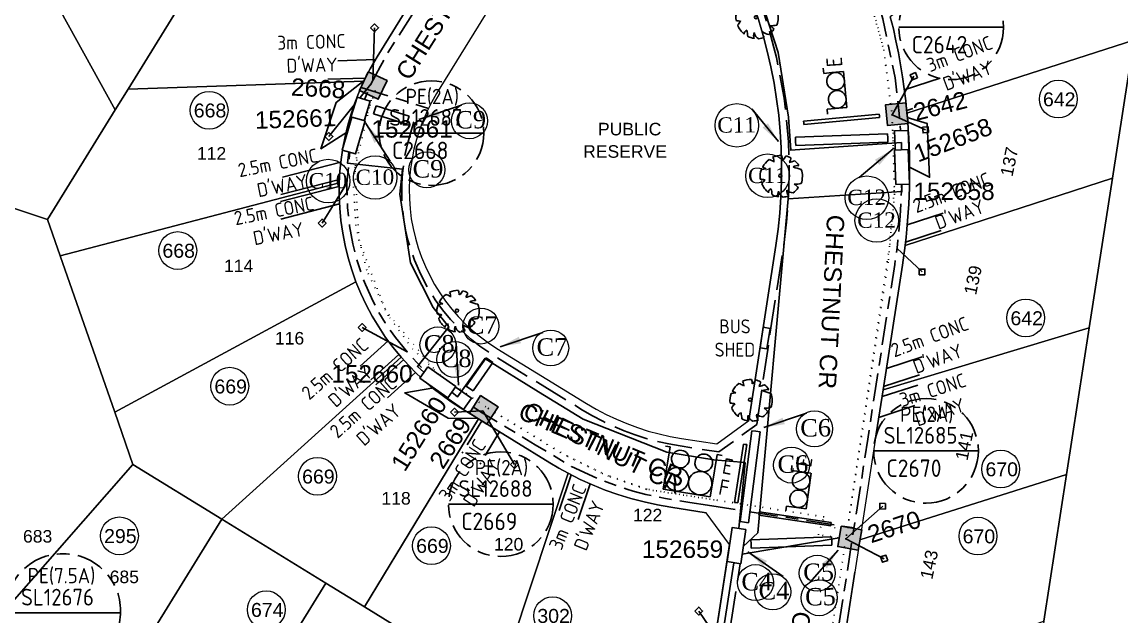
# Model space of a CAD drawing. Header units: metres. Extents: x 298351 to 299301, y 6265099 to 6266102.
# Drawn here: x 298813.9 to 298971.4, y 6265630.9 to 6265716.1 of the extents above; entities that cross this region are included whole.
import ezdxf
from ezdxf.enums import TextEntityAlignment as Align

# ---------------------------------------------------------------- set-up
doc = ezdxf.new("R2010")
doc.units = ezdxf.units.M
for name, pattern in [('Cable Exist UG', [8.2, 4, -1.2, 1.8, -1.2]), ('Cable Remove', [2, 0, -2]), ('IE Trench LV', [6.5, 5, -1.5]), ('IECLCHAINA', [8.2, 4, -1.2, 1.8, -1.2])]:
    doc.linetypes.add(name, pattern=pattern)
doc.layers.get('0').update_dxf_attribs({"color": 6})
doc.layers.add('Cadastre Land Parcels_SP_EXT', color=9, linetype='Continuous', lineweight=5)
doc.layers.add('Cadastre Roads_SP_EXT', color=9, linetype='Continuous', lineweight=5)
for name, color, linetype in [('Duct_SP_NEW', 2, 'Continuous'), ('Equip_LV_NEW', 2, 'Continuous'), ('Mains_LV_EXT', 7, 'Continuous'), ('Mains_LV_New_T28', 2, 'Continuous'), ('Mains_LV_New_T8', 2, 'Continuous'), ('Mains_LV_NEW_T84', 2, 'Continuous'), ('Mains_SL_EXT', 7, 'Continuous'), ('Notes_LV_MISC', 7, 'Continuous'), ('NOTES_SL_EXT', 7, 'Continuous'), ('Notes_SL_MISC', 7, 'Continuous'), ('Notes_SP_EXT', 7, 'Continuous'), ('Notes_SP_MISC', 7, 'Continuous'), ('Services_SP_EXT', 7, 'Continuous'), ('SupportsUG_SP_LV_NEW', 2, 'Continuous'), ('SupportsUG_SP_LV_SL_EXT', 7, 'Continuous'), ('Trench_SP_NEW', 2, 'Continuous'), ('UG_Details_SP_MISC', 7, 'Continuous')]:
    doc.layers.add(name, color=color, linetype=linetype)
doc.layers.add('Features_HIDE', color=1, linetype='Continuous', plot=False)
doc.layers.get('0').freeze()
doc.layers.get('Features_HIDE').off()
doc.styles.add('COLUMN_LABEL', font='arial.ttf')
doc.styles.add('iecISOCP', font='isocp.shx')
doc.styles.add('iecNAME', font='times.ttf')
doc.styles.add('iecRoadName', font='arial.ttf', dxfattribs={"height": 3.5})
doc.styles.add('POLE_LABEL', font='arial.ttf')
doc.styles.get("Standard").update_dxf_attribs({"font": 'arial.ttf'})
doc.linetypes.add('IECLCABS1', pattern='A,7,-0.5,["/",Standard,S=1.5,R=0,X=0.2,Y=-0.7],-1.8', length=9.3)
doc.linetypes.add('IECLCABV1', pattern='A,7.2,-0.45,["V",Standard,S=1.5,R=0,X=0,Y=-0.7],-1.8', length=9.45)
doc.linetypes.add('IECLCABX1', pattern='A,7,-0.25,["x",Standard,S=2,R=0,X=0.2,Y=-0.8],-2.1', length=9.35)
doc.dimstyles.new('UGT1', dxfattribs={"dimtxt": 2.5, "dimasz": 2, "dimexe": 1.25, "dimexo": 0.625, "dimgap": 1, "dimtad": 1, "dimjust": 1, "dimlfac": 1000, "dimtxsty": 'iecISOCP', "dimblk1": 'M05', "dimblk2": 'NONE', "dimsah": 1, "dimcen": 0, "dimse1": 1, "dimse2": 1, "dimadec": 0, "dimazin": 0, "dimtfac": 1, "dimtmove": 0, "dimatfit": 3, "dimfxl": 1, "dimarcsym": 0})

# ---------------------------------------------------------------- blocks, each defined once
blk = doc.blocks.new('COLUMN_EXT')
blk.add_hatch(color=256).paths.add_polyline_path([(-1.49, 1.48), (-1.49, -1.49), (1.48, -1.49), (1.48, 1.48)])
blk.add_lwpolyline([(-1.49, -1.49), (1.48, -1.49), (1.48, 1.48), (-1.49, 1.48)], close=True)
for tag, height, style, flags, p in [('ASSET_NUM', 2.5, 'COLUMN_LABEL', 8, (2, 2)), ('STRUCTURE_PLANT_NUMBER', 0.2, 'POLE_LABEL', 9, (1.81, 0.03)), ('STREET_CODE', 0.2, 'COLUMN_LABEL', 9, (1.81, -0.2))]:
    blk.add_attdef(tag, text='', height=height, dxfattribs=dict(style=style, flags=flags)).set_placement(p, align=Align.MIDDLE_LEFT)
at = {"flags": 9}
for tag, p in [('COLUMN_TYPE', (1.81, -0.4)), ('OWNED_BY', (1.81, -0.6)), ('STATE', (1.81, -0.8)), ('USAGE', (1.81, -1)), ('STREETNAME', (1.81, -1.6)), ('LEGEND', (1.81, -1.2)), ('LOCATION', (1.81, -1.4)), ('SUBURB', (1.81, -1.8)), ('NOTES', (1.81, -2))]:
    blk.add_attdef(tag, text='', height=0.2, dxfattribs=at).set_placement(p, align=Align.MIDDLE_LEFT)
at = {"flags": 1}
blk.add_attdef('Z', (1.81, -2.35), '', height=0.2, dxfattribs=at)
blk = doc.blocks.new('CCP_EXT')
at = {"flags": 9}
for tag, p in [('LIFE_SUPPORT', (0, -1.6)), ('STATE', (0, -1.8)), ('NOTES', (0, -2))]:
    blk.add_attdef(tag, text='', height=0.2, dxfattribs=at).set_placement(p, align=Align.MIDDLE_LEFT)
blk.add_wipeout([(0, 0.57), (0.57, 0), (0, -0.57), (-0.57, 0)])
blk.add_lwpolyline([(-0.57, 0), (0, 0.57), (0.57, 0), (0, -0.57), (-0.57, 0)])
at = {"flags": 1}
blk.add_attdef('Z', (0, 0), '', height=0.2, dxfattribs=at)
at = {"flags": 9}
for tag, p in [('CCP_TYPE', (0, 0)), ('CONSTRUCTED_VOLTAGE', (0, -0.2)), ('OPERATING_VOLTAGE', (0, -0.6)), ('ORIENTATION', (0, -0.8)), ('OWNED_BY', (0, -1)), ('NO_PHASES', (0, -0.4)), ('USAGE', (0, -1.2)), ('LEGEND', (0, -1.4))]:
    blk.add_attdef(tag, text='', height=0.2, dxfattribs=at).set_placement(p, align=Align.MIDDLE_LEFT)
blk = doc.blocks.new('d221')
at = {"layer": 'Notes_SP_EXT', "color": 1}
for p, q in [((298834.43, 6265877.28), (298834.89, 6265877.27)), ((298834.89, 6265877.27), (298834.88, 6265873.19)), ((298839.42, 6265874.31), (298839.43, 6265877.26)), ((298839.43, 6265877.26), (298839.93, 6265877.26)), ((298839.42, 6265873.18), (298839.42, 6265874.31)), ((298834.88, 6265873.19), (298839.42, 6265873.18))]:
    blk.add_line(p, q, dxfattribs=at)
for points in [[(298835.19, 6265876.28, 1), (298836.88, 6265876.28, 1)], [(298837.46, 6265876.28, 1), (298839.15, 6265876.28, 1)], [(298834.9, 6265874.32, 1), (298837.15, 6265874.31, 1)], [(298837.15, 6265874.31, 1), (298839.4, 6265874.31, 1)]]:
    blk.add_lwpolyline(points, format="xyb", close=True, dxfattribs=at)
at = {"layer": 'Notes_SP_MISC', "linetype": 'Continuous', "char_height": 1.5, "width": 1.9371, "attachment_point": 5, "rotation": 358.6592, "style": 'iecISOCP'}
for s, insert in [('E', (298840.62, 6265876.31)), ('F', (298840.59, 6265874.25))]:
    blk.add_mtext(s, dxfattribs=dict(at, insert=insert))
blk = doc.blocks.new('d2212')
at = {"layer": 'Notes_SP_EXT', "color": 1}
for p, q in [((298848.04, 6265874.28), (298848.5, 6265874.28)), ((298848.51, 6265874.28), (298848.51, 6265872.39)), ((298851.94, 6265874.29), (298852.44, 6265874.3)), ((298851.95, 6265873.52), (298851.94, 6265874.29)), ((298851.95, 6265872.4), (298851.95, 6265873.52)), ((298848.51, 6265872.38), (298851.95, 6265872.39))]:
    blk.add_line(p, q, dxfattribs=at)
for points in [[(298848.52, 6265873.23, 1), (298850.21, 6265873.23, 1)], [(298850.26, 6265873.23, 1), (298851.94, 6265873.23, 1)]]:
    blk.add_lwpolyline(points, format="xyb", close=True, dxfattribs=at)
at = {"layer": 'Notes_SP_MISC', "linetype": 'Continuous', "insert": (298852.94, 6265873.19), "char_height": 1.5, "width": 1.9371, "attachment_point": 5, "rotation": 358.6592, "style": 'iecISOCP'}
blk.add_mtext('E', dxfattribs=at)
blk = doc.blocks.new('PILLAR_NEW')
for tag, height, flags, p in [('ASSET_NUM', 2.5, 8, (2, 4)), ('STREET_CODE', 0.2, 9, (1.5, 2))]:
    blk.add_attdef(tag, text='', height=height, dxfattribs=dict(flags=flags)).set_placement(p, align=Align.MIDDLE_LEFT)
blk.add_wipeout([(-2.47, 0.99), (2.47, 0.99), (2.47, -0.99), (-2.47, -0.99)])
at = {"lineweight": -3}
blk.add_lwpolyline([(-2.47, 0.99), (2.47, 0.99), (2.47, -0.99), (-2.47, -0.99)], close=True, dxfattribs=at)
for tag, flags, p in [('OWNED_BY', 9, (1.5, 1.8)), ('OPERATED_BY', 9, (1.5, 1.6)), ('STATE', 9, (1.5, 1.2)), ('SUPPORT_TYPE', 9, (1.5, 1)), ('SUBURB', 9, (1.5, 0.2)), ('STREETNAME', 9, (1.5, 0)), ('MAINTAINED_BY', 9, (1.5, 1.4)), ('USAGE', 9, (1.5, 0.8)), ('LEGEND', 9, (1.5, 0.6)), ('PARENT', 9, (1.5, 0.4)), ('Z', 1, (1.5, -0.6)), ('LOCATION', 9, (1.5, -0.2)), ('NOTES', 9, (1.5, -0.4))]:
    blk.add_attdef(tag, text='', height=0.2, dxfattribs=dict(flags=flags)).set_placement(p, align=Align.MIDDLE_LEFT)
blk = doc.blocks.new('tre1')
at = {"color": 8}
for p, q in [((355.63, 363.12), (356.3, 363.2)), ((356.3, 363.2), (355.8, 363.46)), ((355.8, 363.46), (355.8, 363.46))]:
    blk.add_line(p, q, dxfattribs=at)
blk.add_circle((358.35, 362.23), 0.217, dxfattribs=at)
for centre, radius, start, end in [((358.5, 362.13), 3.02, 89.3321, 114.3856), ((356.7, 364.37), 0.737, 343.6555, 39.76), ((357.56, 364.65), 1.09, 352.0775, 26.6128), ((358.07, 365.45), 1.14, 304.1868, 338.5411), ((358.5, 362.13), 3.01, 62.8767, 77.7021), ((359, 364.81), 0.871, 315.8454, 359.7651), ((358.5, 362.13), 2.99, 126.0751, 153.6245), ((356.53, 363.29), 1.27, 48.5203, 80.5151), ((357.16, 373.04), 9.25, 285.4397, 290.7099), ((360.88, 362.36), 1.32, 83.5323, 121.6544), ((363.98, 373.96), 11.14, 250.0865, 256.3451), ((358.5, 362.13), 2.97, 31.4098, 49.4752), ((358.5, 362.13), 3.04, 160.8426, 187.275), ((355.09, 356.77), 4.99, 77.3728, 85.4649), ((358.52, 359.28), 3.33, 134.7782, 147.3315), ((358.5, 362.13), 3.03, 340.3307, 19.43), ((358.5, 362.13), 2.97, 200.8103, 231.4392), ((357.13, 359.86), 0.494, 97.741, 188.8107), ((350.89, 359.16), 6.28, 2.9465, 10.9238), ((359.26, 359.6), 1.25, 160.6009, 199.3991), ((360.22, 359.98), 0.927, 170.6314, 220.6278), ((360.39, 361.44), 1.7, 230.4582, 263.1093), ((358.5, 362.13), 2.91, 305.394, 326.2464), ((360.58, 364.74), 3.72, 266.7455, 282.0146), ((358.55, 358.53), 3.09, 39.6536, 53.993), ((358.5, 362.13), 2.96, 243.1498, 261.8356), ((359.12, 360.09), 1.01, 186.1912, 248.4952), ((358.5, 362.13), 2.99, 274.7236, 290.3277)]:
    blk.add_arc(centre, radius, start, end, dxfattribs=at)
blk = doc.blocks.new('_None')
blk = doc.blocks.new('M05')
blk.add_hatch(color=256).paths.add_polyline_path([(-2, 0), (-0.701, -0.75), (-0.701, 0.75)])
at = {"color": 1}
blk.add_lwpolyline([(-0.701, 0.75), (-0.701, -0.75), (-2, 0)], close=True, dxfattribs=at)

msp = doc.modelspace()

# ---------------------------------------------------------------- linework, layer by layer
at = {"layer": 'Cadastre Land Parcels_SP_EXT', "linetype": 'Continuous'}
for points in [[(298973.27, 6265713.51), (298978.31, 6265745.97), (298938.37, 6265716.84), (298938.81, 6265715.14), (298939.17, 6265713.43), (298939.54, 6265711.71), (298939.84, 6265709.99), (298940.14, 6265708.26), (298940.37, 6265706.52), (298940.6, 6265704.8), (298940.75, 6265703.05), (298973.27, 6265713.51)], [(298842.35, 6265727.91), (298818.44, 6265742.46), (298818, 6265741.74), (298817.25, 6265740.59), (298816.44, 6265739.48), (298815.58, 6265738.42), (298814.66, 6265737.4), (298813.69, 6265736.43), (298812.67, 6265735.51), (298811.61, 6265734.64), (298810.5, 6265733.83), (298827.31, 6265703.51), (298829.14, 6265706.49), (298841.48, 6265726.49), (298842.35, 6265727.91)], [(298827.31, 6265703.51), (298810.5, 6265733.83), (298809.32, 6265733.06), (298808.09, 6265732.35), (298806.84, 6265731.71), (298805.54, 6265731.13), (298804.23, 6265730.62), (298802.88, 6265730.19), (298801.52, 6265729.82), (298800.13, 6265729.54), (298798.74, 6265729.31), (298806.04, 6265691.61), (298817.61, 6265687.76), (298827.31, 6265703.51)], [(298871.97, 6265722.69), (298841.48, 6265726.49), (298829.14, 6265706.49), (298862.93, 6265707.63), (298863.84, 6265709.41), (298864.84, 6265711.14), (298871.97, 6265722.69)], [(298970.2, 6265693.71), (298973.27, 6265713.51), (298940.75, 6265703.05), (298940.87, 6265701.87), (298940.94, 6265700.69), (298941.03, 6265699.5), (298941.07, 6265698.31), (298941.12, 6265697.12), (298941.13, 6265695.93), (298941.14, 6265694.74), (298941.12, 6265693.55), (298941.11, 6265692.36), (298941.06, 6265691.17), (298941.01, 6265689.98), (298940.93, 6265688.79), (298940.85, 6265687.6), (298940.74, 6265686.42), (298940.63, 6265685.23), (298940.48, 6265684.05), (298970.2, 6265693.71)], [(298859.38, 6265693.04), (298859.5, 6265694.72), (298859.67, 6265696.39), (298859.91, 6265698.05), (298860.23, 6265699.7), (298860.62, 6265701.33), (298861.09, 6265702.94), (298861.63, 6265704.53), (298862.25, 6265706.09), (298862.93, 6265707.63), (298829.14, 6265706.49), (298827.31, 6265703.51), (298817.61, 6265687.76), (298819.42, 6265682.56), (298859.38, 6265693.04)], [(298861.8, 6265678.83), (298861.21, 6265680.55), (298860.69, 6265682.29), (298860.25, 6265684.05), (298859.91, 6265685.83), (298859.65, 6265687.62), (298859.48, 6265689.42), (298859.4, 6265691.23), (298859.38, 6265693.04), (298819.42, 6265682.56), (298827.22, 6265660.13), (298861.8, 6265678.83)], [(298966.88, 6265672.24), (298970.2, 6265693.71), (298940.48, 6265684.05), (298940.1, 6265681.22), (298937.34, 6265663.36), (298966.88, 6265672.24)], [(298868.27, 6265668.03), (298867.13, 6265669.43), (298866.05, 6265670.88), (298865.05, 6265672.39), (298864.12, 6265673.94), (298863.27, 6265675.54), (298862.5, 6265677.17), (298861.8, 6265678.83), (298827.22, 6265660.13), (298829.82, 6265652.66), (298842.59, 6265644.79), (298868.27, 6265668.03)], [(298963.62, 6265651.2), (298966.88, 6265672.24), (298937.34, 6265663.36), (298936.22, 6265656.12), (298934.01, 6265641.82), (298963.62, 6265651.2)], [(298879.34, 6265659.2), (298876.79, 6265660.78), (298875.44, 6265661.65), (298874.13, 6265662.58), (298872.87, 6265663.56), (298871.65, 6265664.6), (298870.47, 6265665.7), (298869.35, 6265666.84), (298868.27, 6265668.03), (298842.59, 6265644.79), (298857.48, 6265635.61), (298863.01, 6265632.2), (298879.34, 6265659.2)], [(298881.95, 6265620.52), (298884.16, 6265627.16), (298892.19, 6265651.39), (298890.88, 6265652.12), (298889.59, 6265652.88), (298879.34, 6265659.2), (298863.01, 6265632.2), (298871.53, 6265626.95), (298881.95, 6265620.52)], [(298825.52, 6265617.13), (298842.59, 6265644.79), (298829.82, 6265652.66), (298808.07, 6265627.89), (298825.52, 6265617.13)], [(298912, 6265645.71), (298906.91, 6265646.5), (298904.99, 6265646.84), (298903.08, 6265647.26), (298901.2, 6265647.75), (298899.34, 6265648.33), (298897.51, 6265648.98), (298895.7, 6265649.71), (298893.93, 6265650.51), (298892.19, 6265651.39), (298884.16, 6265627.16), (298913.17, 6265627.12), (298915.34, 6265641.15), (298912, 6265645.71)], [(298960.36, 6265630.16), (298963.62, 6265651.2), (298934.01, 6265641.82), (298933.3, 6265637.2), (298930.63, 6265619.88), (298960.36, 6265630.16)], [(298857.48, 6265635.61), (298842.59, 6265644.79), (298825.52, 6265617.13), (298840.42, 6265607.95), (298857.48, 6265635.61)], [(298863.01, 6265632.2), (298857.48, 6265635.61), (298840.42, 6265607.95), (298856.16, 6265598.24), (298871.53, 6265626.95), (298863.01, 6265632.2)]]:
    msp.add_lwpolyline(points, close=True, dxfattribs=at)
for points in [[(298881.53, 6265719.14), (298873.36, 6265705.86), (298872.64, 6265704.59), (298871.99, 6265703.31), (298871.41, 6265701.99), (298870.91, 6265700.65), (298870.47, 6265699.28), (298870.11, 6265697.89), (298869.83, 6265696.48), (298869.62, 6265695.06), (298869.49, 6265693.63), (298869.43, 6265692.19), (298869.46, 6265690.76), (298869.56, 6265689.33), (298869.73, 6265687.9), (298869.99, 6265686.49), (298870.32, 6265685.09), (298870.72, 6265683.71), (298871.2, 6265682.36), (298871.75, 6265681.03), (298872.37, 6265679.74), (298873.06, 6265678.47), (298873.82, 6265677.25), (298874.64, 6265676.08), (298875.52, 6265674.94), (298876.46, 6265673.86), (298877.46, 6265672.83), (298878.52, 6265671.85), (298879.62, 6265670.94), (298880.77, 6265670.08), (298882, 6265669.29), (298894.84, 6265661.39), (298896.24, 6265660.57), (298897.67, 6265659.82), (298899.14, 6265659.13), (298900.63, 6265658.5), (298902.15, 6265657.94), (298903.69, 6265657.44), (298905.26, 6265657.02), (298906.84, 6265656.67), (298908.44, 6265656.38), (298913.53, 6265655.59), (298918.1, 6265658.93), (298921.98, 6265684.06), (298922.28, 6265686.38), (298922.53, 6265688.7), (298922.7, 6265691.04), (298922.79, 6265693.38), (298922.8, 6265695.72), (298922.74, 6265698.06), (298922.6, 6265700.4), (298922.38, 6265702.73), (298922.08, 6265705.05), (298921.71, 6265707.36), (298921.26, 6265709.66), (298920.73, 6265711.94), (298920.13, 6265714.2), (298919.46, 6265716.45)], [(298808.07, 6265627.89), (298829.82, 6265652.66), (298827.22, 6265660.13), (298819.42, 6265682.56), (298817.61, 6265687.76), (298806.04, 6265691.61)]]:
    msp.add_lwpolyline(points, dxfattribs=at)
at = {"layer": 'Cadastre Land Parcels_SP_EXT'}
for centre in [(298962.44, 6265705.06), (298840.75, 6265703.45), (298836.26, 6265683.33), (298957.78, 6265673.66), (298843.71, 6265663.87), (298954.2, 6265651.99), (298856.28, 6265650.95), (298827.9, 6265642.4), (298950.93, 6265642.37), (298872.61, 6265640.99), (298848.94, 6265631.81), (298889.98, 6265630.95)]:
    msp.add_circle(centre, 2.71, dxfattribs=at)
at = {"layer": 'Cadastre Roads_SP_EXT', "linetype": 'Continuous'}
for points in [[(298910.24, 6265735.89), (298913.88, 6265729.34), (298914.99, 6265727.25), (298916.02, 6265725.15), (298916.99, 6265723.02), (298917.88, 6265720.86), (298918.71, 6265718.66), (298919.46, 6265716.45), (298920.13, 6265714.2), (298920.73, 6265711.94), (298921.26, 6265709.66), (298921.71, 6265707.36), (298922.08, 6265705.05), (298922.38, 6265702.73), (298922.6, 6265700.4), (298922.74, 6265698.06), (298922.8, 6265695.72), (298922.79, 6265693.38), (298922.7, 6265691.04), (298922.53, 6265688.7), (298922.28, 6265686.38), (298921.98, 6265684.06), (298918.1, 6265658.93), (298918.1, 6265658.93)], [(298973.27, 6265713.51), (298970.2, 6265693.71), (298966.88, 6265672.24), (298963.62, 6265651.2), (298960.36, 6265630.16), (298956.98, 6265608.32), (298952.89, 6265581.94), (298952.89, 6265581.94)], [(298925.31, 6265585.5), (298928.32, 6265604.97), (298933.3, 6265637.2)]]:
    msp.add_lwpolyline(points, dxfattribs=at)
at = {"layer": 'Duct_SP_NEW'}
for p, q in [((298864.33, 6265702.94), (298864.51, 6265703.51)), ((298864.68, 6265704.08), (298864.51, 6265703.51)), ((298869.42, 6265702.61), (298864.68, 6265704.08)), ((298869.07, 6265701.47), (298864.33, 6265702.94)), ((298869.07, 6265701.47), (298869.25, 6265702.04)), ((298869.42, 6265702.61), (298869.25, 6265702.04)), ((298937.99, 6265700.06), (298924.77, 6265699.58)), ((298924.77, 6265699.58), (298924.79, 6265698.98)), ((298924.81, 6265698.38), (298924.79, 6265698.98)), ((298938.03, 6265698.86), (298924.81, 6265698.38)), ((298937.99, 6265700.06), (298938.01, 6265699.46)), ((298938.03, 6265698.86), (298938.01, 6265699.46)), ((298880.45, 6265667.95), (298880.94, 6265667.6)), ((298881.43, 6265667.26), (298880.94, 6265667.6)), ((298916.87, 6265644.44), (298918.53, 6265657.47)), ((298918.06, 6265644.29), (298919.72, 6265657.32)), ((298918.53, 6265657.47), (298919.12, 6265657.4)), ((298919.72, 6265657.32), (298919.12, 6265657.4)), ((298916.87, 6265644.44), (298917.46, 6265644.37)), ((298918.06, 6265644.29), (298917.46, 6265644.37)), ((298929.96, 6265642.27), (298929.98, 6265641.67)), ((298930, 6265641.07), (298929.98, 6265641.67))]:
    msp.add_line(p, q, dxfattribs=at)
at = {"layer": 'Mains_LV_EXT', "linetype": 'Cable Remove', "ltscale": 0.5}
for points in [[(298918.07, 6265755.49), (298930.51, 6265733.15), (298934.92, 6265721.72), (298937.43, 6265712.13), (298938.64, 6265702.8)], [(298932.01, 6265641.96), (298925.52, 6265599.94)]]:
    msp.add_lwpolyline(points, dxfattribs=at)
at = {"layer": 'Mains_LV_NEW_T84', "color": 2, "linetype": 'IECLCABX1', "flags": 128}
for points in [[(298903.53, 6265749.89), (298918.73, 6265722.85), (298922.29, 6265711.72), (298923.78, 6265702.48), (298924.11, 6265697.72)], [(298875.09, 6265672.37), (298872.86, 6265675.18), (298869.59, 6265681.55), (298868.09, 6265691.42), (298868.46, 6265694.99)]]:
    msp.add_lwpolyline(points, dxfattribs=at)
at = {"layer": 'Mains_SL_EXT', "linetype": 'Cable Remove', "ltscale": 0.5}
for points in [[(298918.07, 6265755.49), (298930.51, 6265733.15), (298934.32, 6265723.29), (298937.43, 6265712.13), (298938.61, 6265702.83)], [(298932.01, 6265641.96), (298925.52, 6265599.94)]]:
    msp.add_lwpolyline(points, dxfattribs=at)
at = {"layer": 'Notes_LV_MISC', "lineweight": 0}
for centre, radius in [((298920.79, 6265694.06), 3.12), ((298879.71, 6265672.5), 2.58), ((298924.23, 6265652.56), 2.58), ((298927.91, 6265637.04), 2.58)]:
    msp.add_circle(centre, radius, dxfattribs=at)
at = {"layer": 'Notes_SL_MISC', "color": 7, "linetype": 'Continuous'}
for p, q in [((298939.59, 6265715.35), (298954.59, 6265715.35)), ((298935.99, 6265654.59), (298950.99, 6265654.59)), ((298875.05, 6265646.95), (298890.05, 6265646.95)), ((298811.64, 6265631.37), (298828.01, 6265631.37))]:
    msp.add_line(p, q, dxfattribs=at)
at = {"layer": 'Notes_SL_MISC', "color": 7, "linetype": 'IECLCHAINA'}
msp.add_circle((298819.82, 6265631.59), 8.25, dxfattribs=at)
at = {"layer": 'Notes_SP_EXT', "color": 7}
for p, q in [((298864.6, 6265710.72), (298859.22, 6265710.54)), ((298863.14, 6265708.08), (298857.77, 6265707.9)), ((298940.72, 6265703.42), (298941.58, 6265703.69)), ((298859.63, 6265696.03), (298851.26, 6265693.84)), ((298859.35, 6265692.54), (298850.98, 6265690.35)), ((298859.42, 6265693.54), (298851.05, 6265691.35)), ((298940.8, 6265687.02), (298945.94, 6265688.7)), ((298940.54, 6265684.52), (298945.68, 6265686.2)), ((298866.42, 6265670.39), (298862.41, 6265666.76)), ((298937.81, 6265666.39), (298942.95, 6265668.06)), ((298937.42, 6265663.84), (298942.56, 6265665.52)), ((298937.19, 6265662.37), (298942.33, 6265664.04)), ((298936.73, 6265659.4), (298941.87, 6265661.08)), ((298892.64, 6265651.17), (298890.94, 6265646.04)), ((298895.34, 6265649.87), (298893.64, 6265644.75))]:
    msp.add_line(p, q, dxfattribs=at)
at = {"layer": 'Notes_SP_EXT', "color": 7, "linetype": 'Cable Exist UG'}
for p, q in [((298920.17, 6265672.32), (298919.71, 6265669.36)), ((298921.15, 6265672.17), (298920.17, 6265672.32)), ((298921.15, 6265672.17), (298920.7, 6265669.21)), ((298920.7, 6265669.21), (298919.71, 6265669.36))]:
    msp.add_line(p, q, dxfattribs=at)
at = {"layer": 'Notes_SP_EXT', "lineweight": 0}
for centre, radius in [((298878.06, 6265701.95), 2.58), ((298916.38, 6265701.29), 3.12), ((298864.54, 6265693.8), 3.12), ((298935.02, 6265690.91), 3.12), ((298873.55, 6265669.79), 2.58), ((298889.7, 6265669.35), 2.58), ((298927.5, 6265657.75), 2.58), ((298921.52, 6265634.38), 2.58), ((298928.18, 6265633.53), 2.58)]:
    msp.add_circle(centre, radius, dxfattribs=at)
at = {"layer": 'Notes_SP_MISC', "color": 7, "linetype": 'Cable Exist UG'}
msp.add_line((298882.38, 6265657.33), (298879.58, 6265652.71), dxfattribs=at)
at = {"layer": 'Trench_SP_NEW', "color": 4, "linetype": 'IE Trench LV', "flags": 128}
msp.add_lwpolyline([(298919.24, 6265658.39), (298921.12, 6265671.33), (298922.29, 6265678.87), (298923.07, 6265683.91), (298923.5, 6265687.42), (298923.71, 6265689.79), (298923.84, 6265692.17), (298923.9, 6265694.55), (298923.79, 6265698.91), (298923.17, 6265705.19), (298922.07, 6265711.04), (298920.88, 6265715.54), (298919.93, 6265718.47), (298918.9, 6265721.27), (298917.64, 6265724.24), (298916.49, 6265726.69), (298914.34, 6265730.77), (298911.2, 6265736.43)], dxfattribs=at)
at = {"layer": 'UG_Details_SP_MISC'}
for p, q in [((298936.78, 6265702.9), (298925.95, 6265701.89)), ((298925.95, 6265701.89), (298925.98, 6265701.65)), ((298936.83, 6265702.42), (298926, 6265701.41)), ((298936.78, 6265702.9), (298936.81, 6265702.66)), ((298936.83, 6265702.42), (298936.81, 6265702.66)), ((298926, 6265701.41), (298925.98, 6265701.65)), ((298917.34, 6265655.56), (298916.04, 6265647.21)), ((298917.81, 6265655.49), (298916.51, 6265647.14)), ((298917.34, 6265655.56), (298917.57, 6265655.53)), ((298917.81, 6265655.49), (298917.57, 6265655.53)), ((298916.04, 6265647.21), (298916.27, 6265647.17)), ((298916.51, 6265647.14), (298916.27, 6265647.17)), ((298919.52, 6265645.39), (298919.56, 6265645.63)), ((298929.83, 6265643.82), (298919.52, 6265645.39)), ((298919.59, 6265645.86), (298919.56, 6265645.63)), ((298929.9, 6265644.3), (298919.59, 6265645.86)), ((298929.83, 6265643.82), (298929.87, 6265644.06)), ((298929.9, 6265644.3), (298929.87, 6265644.06))]:
    msp.add_line(p, q, dxfattribs=at)
at = {"layer": 'UG_Details_SP_MISC', "color": 7, "linetype": 'Cable Exist UG', "flags": 128}
for points in [[(298907.48, 6265776.36), (298916.67, 6265759.67), (298926, 6265742.9), (298929.79, 6265736.05), (298931.6, 6265732.44), (298935.2, 6265723.62), (298936.48, 6265719.62), (298937.3, 6265716.58), (298939.05, 6265708.09), (298939.66, 6265702.92)], [(298912.17, 6265646.79), (298916.95, 6265646.06)], [(298918.26, 6265645.86), (298933.17, 6265643.55)]]:
    msp.add_lwpolyline(points, dxfattribs=at)

# ---------------------------------------------------------------- block references
at = {"layer": 'Features_HIDE', "color": 7, "linetype": 'Cable Exist UG', "xscale": 1.5, "yscale": 1.5, "zscale": 1.5}
for name, p, rotation in [('d2212', (9700156.12, 6660088.23), 95.1328000421983), ('d221', (-1649924.64, -2939817.48), 350.7772737826855), ('d2212', (9544235.54, 4515558.19), 82.01167253892521)]:
    msp.add_blockref(name, p, dxfattribs=dict(at, rotation=rotation))
at = {"layer": 'Notes_SP_MISC', "lineweight": 0, "xscale": 0.9974999999976717, "yscale": 0.9974999999976717, "zscale": 0.9974999999976717}
for p in [(298561.67, 6265355.47), (298565.15, 6265332.74), (298518.82, 6265313.39), (298560.82, 6265300.61)]:
    msp.add_blockref('tre1', p, dxfattribs=at)
at = {"layer": 'SupportsUG_SP_LV_SL_EXT'}
ref = msp.add_blockref('COLUMN_EXT', (298864.28, 6265707), dxfattribs=dict(at, rotation=244.8483701818108))
ref.add_attrib('ASSET_NUM', '2668', dxfattribs={"layer": '0', "height": 2.5, "rotation": 356.8934, "style": 'COLUMN_LABEL'}).set_placement((298860.16, 6265704.4), align=Align.BOTTOM_RIGHT)
ref = msp.add_blockref('COLUMN_EXT', (298939.28, 6265702.9), dxfattribs=dict(at, rotation=95.72690762268248))
ref.add_attrib('ASSET_NUM', '2642', dxfattribs={"layer": '0', "height": 2.5, "rotation": 14.3638, "style": 'COLUMN_LABEL'}).set_placement((298941.45, 6265704.33), align=Align.TOP_LEFT)
ref = msp.add_blockref('COLUMN_EXT', (298880.11, 6265660.47), dxfattribs=dict(at, rotation=327.2210117840202))
ref.add_attrib('ASSET_NUM', '2669', dxfattribs={"layer": '0', "height": 2.5, "rotation": 57.2572, "style": 'COLUMN_LABEL'}).set_placement((298876.36, 6265659.7), align=Align.TOP_RIGHT)
ref = msp.add_blockref('COLUMN_EXT', (298932.55, 6265642.07), dxfattribs=dict(at, rotation=80.13724221722231))
ref.add_attrib('ASSET_NUM', '2670', dxfattribs={"layer": '0', "height": 2.5, "rotation": 18.0302, "style": 'COLUMN_LABEL'}).set_placement((298934.84, 6265643.7), align=Align.TOP_LEFT)

# ---------------------------------------------------------------- texts
at = {"layer": 'Cadastre Land Parcels_SP_EXT'}
for s, height, p in [('642', 2, (298960.25, 6265704.02)), ('668', 2, (298838.55, 6265702.42)), ('PUBLIC ', 1.8, (298896.48, 6265699.85)), ('112', 1.8, (298839.01, 6265696.37)), ('RESERVE', 1.8, (298894.35, 6265696.64)), ('668', 2, (298834.06, 6265682.3)), ('114', 1.8, (298842.89, 6265680.23)), ('642', 2, (298955.59, 6265672.62)), ('116', 1.8, (298850.18, 6265669.85)), ('669', 2, (298841.51, 6265662.83)), ('670', 2, (298952.01, 6265650.95)), ('669', 2, (298854.08, 6265649.91)), ('118', 1.8, (298865.45, 6265646.89)), ('122', 1.8, (298901.5, 6265644.49)), ('683', 1.8, (298814.08, 6265641.44)), ('295', 2, (298825.7, 6265641.37)), ('669', 2, (298870.42, 6265639.96)), ('120', 1.8, (298881.58, 6265640.3)), ('670', 2, (298948.74, 6265641.33)), ('685', 1.8, (298826.5, 6265635.62)), ('674', 2, (298846.75, 6265630.78)), ('302', 2, (298887.79, 6265629.92))]:
    msp.add_text(s, height=height, dxfattribs=at).set_placement(p)
for s, rotation, p in [('137', 78.0725, (298955.87, 6265693.84)), ('139', 78.0723, (298950.66, 6265676.86)), ('141', 78.0849, (298949.42, 6265653.1)), ('143', 78.0849, (298944.38, 6265636.05))]:
    msp.add_text(s, height=1.8, rotation=rotation, dxfattribs=at).set_placement(p)
at = {"layer": 'Cadastre Roads_SP_EXT', "color": 1}
for rotation, p in [(57.861, (298869.47, 6265707.56)), (267.1553, (298929.32, 6265688.52)), (263.2334, (298924.49, 6265631.68))]:
    msp.add_text('CHESTNUT CR', height=2.5, rotation=rotation, dxfattribs=at).set_placement(p)
at = {"layer": 'Notes_LV_MISC', "style": 'iecNAME'}
for s, height, p in [('C9', 2.5, (298869.93, 6265693.78)), ('C10', 2.2, (298855.03, 6265692.23)), ('C11', 2.2, (298918, 6265692.99)), ('C12', 2.2, (298933.64, 6265686.57)), ('C7', 2.5, (298877.7, 6265671.37)), ('C6', 2.5, (298922.22, 6265651.43)), ('C5', 2.5, (298925.9, 6265635.92)), ('C4', 2.5, (298917.04, 6265634.57))]:
    msp.add_text(s, height=height, rotation=0.5671, dxfattribs=at).set_placement(p)
at = {"layer": 'Notes_LV_MISC', "color": 1}
msp.add_text('CHESTNUT CR', height=2.5, rotation=333.2, dxfattribs=at).set_placement((298885.52, 6265659.56))
at = {"layer": 'NOTES_SL_EXT', "char_height": 2.2, "width": 5.0547, "attachment_point": 1, "style": 'iecRoadName'}
for s, insert in [('{\\Fisocp|c0;PE(2A)}', (298868.91, 6265706.53)), ('{\\Fisocp|c0;PE(2A)}', (298939.77, 6265660.95)), ('{\\Fisocp|c0;PE(7.5A)}', (298814.74, 6265637.8))]:
    msp.add_mtext(s, dxfattribs=dict(at, insert=insert))
at = {"layer": 'Notes_SL_MISC', "width": 13.6426, "attachment_point": 1, "style": 'iecRoadName'}
for s, insert, char_height in [('{\\Fisocp|c0;C2642}', (298941.42, 6265714.11), 2.5), ('{\\Fisocp|c0;SL12685}', (298937.42, 6265658.03), 2.4), ('{\\Fisocp|c0;C2670}', (298937.82, 6265653.36), 2.5), ('{\\Fisocp|c0;SL12688}', (298876.48, 6265650.39), 2.4), ('{\\Fisocp|c0;C2669}', (298876.88, 6265645.72), 2.5), ('{\\Fisocp|c0;SL12676}', (298813.8, 6265634.81), 2.4)]:
    msp.add_mtext(s, dxfattribs=dict(at, insert=insert, char_height=char_height))
at = {"layer": 'Notes_SP_EXT', "style": 'iecNAME'}
for s, height, p in [('C9', 2.5, (298876.05, 6265700.83)), ('C11', 2.2, (298913.59, 6265700.23)), ('C10', 2.2, (298861.75, 6265692.73)), ('C12', 2.2, (298932.23, 6265689.84)), ('C8', 2.5, (298871.54, 6265668.67)), ('C7', 2.5, (298887.69, 6265668.23)), ('C6', 2.5, (298925.48, 6265656.63)), ('C4', 2.5, (298919.51, 6265633.26)), ('C5', 2.5, (298926.17, 6265632.41))]:
    msp.add_text(s, height=height, rotation=0.5671, dxfattribs=at).set_placement(p)
at = {"layer": 'Notes_SP_EXT', "lineweight": 0, "char_height": 2, "width": 15.0675, "attachment_point": 5, "style": 'iecISOCP'}
for s, insert, rotation in [("3m CONC D'WAY", (298855.45, 6265711.59), 1.5826), ("3m CONC D'WAY", (298948.88, 6265709.98), 20.5834), ("2.5m CONC D'WAY", (298850.92, 6265694.28), 11.0537), ("2.5m CONC D'WAY", (298947.74, 6265690.07), 20.5834), ("2.5m CONC D'WAY", (298944.6, 6265669.38), 20.5834), ("2.5m CONC D'WAY", (298859.88, 6265665.12), 41.5208), ("3m CONC D'WAY", (298944.97, 6265661.74), 17.8971), ("3m CONC D'WAY", (298893.68, 6265644.5), 68.1183)]:
    msp.add_mtext(s, dxfattribs=dict(at, insert=insert, rotation=rotation))
at = {"layer": 'Notes_SP_EXT', "lineweight": 0, "insert": (298916.1, 6265670.78), "char_height": 2, "width": 10.6948, "attachment_point": 5, "style": 'iecISOCP'}
msp.add_mtext('BUS SHED', dxfattribs=at)

# ---------------------------------------------------------------- leaders
at = {"layer": 'Notes_SP_EXT', "lineweight": 0}
for points in [[(298870.81, 6265702.15), (298876.91, 6265704.19)], [(298922.34, 6265698.95), (298918.53, 6265703.65)], [(298882.46, 6265669.54), (298888.56, 6265671.59)], [(298920.25, 6265657.94), (298926.35, 6265659.98)], [(298930.9, 6265640.33), (298926.84, 6265635.72)]]:
    msp.add_leader(points, dimstyle='UGT1', override={"dimasz": 3, "dimgap": 1, "dimtad": 0}, dxfattribs=at)

# ---------------------------------------------------------------- next in the draw order: block references
at = {"layer": 'Services_SP_EXT'}
for p in [(298864.46, 6265715.28), (298857.92, 6265699.67), (298856.95, 6265687.27), (298862.68, 6265672.29), (298875.91, 6265660.13), (298884.51, 6265652.63), (298910.91, 6265631.61)]:
    msp.add_blockref('CCP_EXT', p, dxfattribs=at)
for p, rotation in [((298941.76, 6265708.34), 158.0912949686774), ((298943.43, 6265700.64), 139.289153495197), ((298942.93, 6265680.26), 44.99999981134091), ((298937.28, 6265646.66), 223.4925641078443), ((298937.5, 6265639.12), 153.4349483754775)]:
    msp.add_blockref('CCP_EXT', p, dxfattribs=dict(at, rotation=rotation))

# ---------------------------------------------------------------- next in the draw order: linework, layer by layer
at = {"layer": 'Cadastre Roads_SP_EXT', "linetype": 'Continuous'}
for points in [[(298871.97, 6265722.69), (298864.84, 6265711.14), (298863.84, 6265709.41), (298862.93, 6265707.63), (298862.25, 6265706.09), (298861.63, 6265704.53), (298861.09, 6265702.94), (298860.62, 6265701.33), (298860.23, 6265699.7), (298859.91, 6265698.05), (298859.67, 6265696.39), (298859.5, 6265694.72), (298859.38, 6265693.04), (298859.4, 6265691.23), (298859.48, 6265689.42), (298859.65, 6265687.62), (298859.91, 6265685.83), (298860.25, 6265684.05), (298860.69, 6265682.29), (298861.21, 6265680.55), (298861.8, 6265678.83), (298862.5, 6265677.17), (298863.27, 6265675.54), (298864.12, 6265673.94), (298865.05, 6265672.39), (298866.05, 6265670.88), (298867.13, 6265669.43), (298868.27, 6265668.03), (298869.35, 6265666.84), (298870.47, 6265665.7), (298871.65, 6265664.6), (298872.87, 6265663.56), (298874.13, 6265662.58), (298875.44, 6265661.65), (298876.79, 6265660.78), (298879.34, 6265659.2), (298889.59, 6265652.88), (298890.88, 6265652.12), (298892.19, 6265651.39), (298893.93, 6265650.51), (298895.7, 6265649.71), (298897.51, 6265648.98), (298899.34, 6265648.33), (298901.2, 6265647.75), (298903.08, 6265647.26), (298904.99, 6265646.84), (298906.91, 6265646.5), (298912, 6265645.71)], [(298936.22, 6265656.12), (298937.34, 6265663.36), (298940.1, 6265681.22), (298940.48, 6265684.05), (298940.63, 6265685.23), (298940.74, 6265686.42), (298940.85, 6265687.6), (298940.93, 6265688.79), (298941.01, 6265689.98), (298941.06, 6265691.17), (298941.11, 6265692.36), (298941.12, 6265693.55), (298941.14, 6265694.74), (298941.13, 6265695.93), (298941.12, 6265697.12), (298941.07, 6265698.31), (298941.03, 6265699.5), (298940.94, 6265700.69), (298940.87, 6265701.87), (298940.75, 6265703.05), (298940.6, 6265704.8), (298940.37, 6265706.52), (298940.14, 6265708.26), (298939.84, 6265709.99), (298939.54, 6265711.71), (298939.17, 6265713.43), (298938.81, 6265715.14), (298938.37, 6265716.84)], [(298915.28, 6265640.75), (298913.17, 6265627.12), (298909.26, 6265601.87), (298907.09, 6265587.88)]]:
    msp.add_lwpolyline(points, dxfattribs=at)
at = {"layer": 'Mains_LV_EXT', "linetype": 'Cable Remove', "ltscale": 0.5}
for points in [[(298880.39, 6265660.91), (298874.67, 6265664.7), (298869.95, 6265669.17), (298866.43, 6265673.98), (298863.34, 6265680.5), (298861.78, 6265686.9), (298861.41, 6265693.31), (298862.35, 6265699.97), (298864.76, 6265706.83)], [(298938.64, 6265702.8), (298938.77, 6265700.2), (298938.94, 6265691.97), (298938.07, 6265681.67), (298932.01, 6265641.96)], [(298932.01, 6265641.96), (298928.06, 6265642.57), (298928.84, 6265645.13), (298913.13, 6265647.57), (298903.51, 6265649.06), (298897.97, 6265650.96), (298891.08, 6265654.33), (298880.39, 6265660.91)]]:
    msp.add_lwpolyline(points, dxfattribs=at)
at = {"layer": 'Mains_LV_NEW_T84', "color": 2, "linetype": 'IECLCABX1', "flags": 128}
msp.add_lwpolyline([(298880.28, 6265667.85), (298887.95, 6265663.06), (298894.37, 6265659.12), (298906.37, 6265654.39), (298913.06, 6265653.32), (298917.55, 6265652.91)], dxfattribs=at)
at = {"layer": 'Mains_SL_EXT', "linetype": 'Cable Remove', "ltscale": 0.5}
for points in [[(298880.39, 6265660.91), (298873.59, 6265665.6), (298866.03, 6265674.76), (298862.23, 6265684.75), (298861.64, 6265695.18), (298864.11, 6265705.44)], [(298938.61, 6265702.83), (298938.79, 6265698.06), (298938.98, 6265691.43), (298938.26, 6265683.96), (298932.01, 6265641.96)], [(298932.01, 6265641.96), (298928.84, 6265645.13), (298903.4, 6265649.1), (298897.15, 6265651.36), (298892.14, 6265653.81), (298880.39, 6265660.91)]]:
    msp.add_lwpolyline(points, dxfattribs=at)
at = {"layer": 'Notes_SL_MISC', "color": 7, "linetype": 'IECLCHAINA'}
for centre in [(298947.09, 6265715.35), (298943.49, 6265654.59)]:
    msp.add_circle(centre, 7.5, dxfattribs=at)
at = {"layer": 'Notes_SP_EXT', "color": 7}
for p, q in [((298940.38, 6265706.4), (298945.52, 6265708.06)), ((298859.42, 6265690.04), (298851.04, 6265687.84))]:
    msp.add_line(p, q, dxfattribs=at)
at = {"layer": 'Services_SP_EXT'}
for points in [[(298864.46, 6265715.28), (298864.2, 6265707.67)], [(298938.64, 6265702.8), (298941.76, 6265708.34)], [(298857.92, 6265699.67), (298863.95, 6265707.21)], [(298938.64, 6265702.8), (298943.43, 6265700.64)], [(298856.95, 6265687.27), (298860.49, 6265693)], [(298939.33, 6265683.69), (298942.93, 6265680.26)], [(298862.68, 6265672.29), (298869.15, 6265668.79)], [(298875.91, 6265660.13), (298879.99, 6265660.32)], [(298884.51, 6265652.63), (298879.99, 6265660.32)], [(298932.01, 6265641.96), (298937.28, 6265646.66)], [(298932.01, 6265641.96), (298937.5, 6265639.12)]]:
    msp.add_lwpolyline(points, dxfattribs=at)
at = {"layer": 'Services_SP_EXT', "linetype": 'IECLCHAINA'}
msp.add_lwpolyline([(298910.91, 6265631.61), (298914.06, 6265626.98)], dxfattribs=at)
at = {"layer": 'Trench_SP_NEW', "color": 4, "linetype": 'IE Trench LV', "flags": 128}
for points in [[(298870.1, 6265701.78), (298869.64, 6265700.29), (298869.12, 6265698.46), (298868.74, 6265696.67), (298868.46, 6265694.44), (298868.36, 6265692.95), (298868.36, 6265690.72), (298868.41, 6265689.95), (298868.64, 6265687.75), (298868.91, 6265686.26), (298869.25, 6265684.81), (298869.67, 6265683.37), (298870.18, 6265681.95), (298871.07, 6265679.91), (298872.11, 6265677.92), (298873.17, 6265676.26), (298874.21, 6265674.83), (298875.36, 6265673.45), (298876.18, 6265672.57), (298877.47, 6265671.32), (298878.37, 6265670.55), (298879.55, 6265669.62), (298882.02, 6265667.99), (298886.25, 6265665.38), (298887.84, 6265664.4), (298894.27, 6265660.45), (298895.7, 6265659.61), (298897.18, 6265658.84), (298898.69, 6265658.12), (298900.23, 6265657.48), (298901.79, 6265656.9), (298903.38, 6265656.39), (298904.99, 6265655.95), (298906.62, 6265655.59), (298908.26, 6265655.3), (298913.81, 6265654.44), (298919.24, 6265658.39)], [(298917.22, 6265640.86), (298911.25, 6265601.61)]]:
    msp.add_lwpolyline(points, dxfattribs=at)
at = {"layer": 'UG_Details_SP_MISC', "color": 7, "linetype": 'Cable Exist UG', "flags": 128}
for points in [[(298863.9, 6265707.11), (298865.31, 6265709.76), (298866.4, 6265711.8), (298869.25, 6265716.2), (298872.9, 6265722.11)], [(298912.17, 6265646.79), (298909.62, 6265647.19), (298907.09, 6265647.59), (298906.15, 6265647.75), (298903.34, 6265648.33), (298901.51, 6265648.81), (298900.62, 6265649.09), (298897.02, 6265650.37), (298892.7, 6265652.37), (298887.46, 6265655.48), (298879.88, 6265660.07), (298877.39, 6265661.69), (298875.43, 6265663.01), (298872.97, 6265664.93), (298871.25, 6265666.47), (298869.15, 6265668.79), (298867.45, 6265670.84), (298865.97, 6265672.98), (298865.08, 6265674.48), (298864.26, 6265676.02), (298863.16, 6265678.45), (298862.83, 6265679.22), (298862, 6265681.73), (298861.33, 6265684.29), (298860.87, 6265686.88), (298860.58, 6265689.5), (298860.49, 6265692.16), (298860.49, 6265693), (298860.88, 6265697.07), (298861.15, 6265698.67), (298861.5, 6265700.26), (298861.91, 6265701.82), (298862.67, 6265704.15), (298863.95, 6265707.21)], [(298923.98, 6265580.61), (298926.27, 6265598.9), (298929.54, 6265620.05), (298932.21, 6265637.37), (298932.93, 6265641.98), (298935.14, 6265656.29), (298936.25, 6265663.52), (298939.01, 6265681.35), (298939.39, 6265684.17), (298939.8, 6265688.28), (298940.01, 6265692.39), (298940.03, 6265695.91), (298939.93, 6265699.44), (298939.66, 6265702.96)]]:
    msp.add_lwpolyline(points, dxfattribs=at)

# ---------------------------------------------------------------- next in the draw order: texts
at = {"layer": 'Notes_SL_MISC', "color": 1}
msp.add_text('CHESTNUT CR', height=2.5, rotation=337.2606, dxfattribs=at).set_placement((298884.86, 6265659.31))
at = {"layer": 'Notes_SP_EXT', "lineweight": 0, "insert": (298850.36, 6265687.39), "char_height": 2, "width": 15.0675, "attachment_point": 5, "rotation": 11.0537, "style": 'iecISOCP'}
msp.add_mtext("2.5m CONC D'WAY", dxfattribs=at)

# ---------------------------------------------------------------- next in the draw order: block references
at = {"layer": 'SupportsUG_SP_LV_NEW'}
ref = msp.add_blockref('PILLAR_NEW', (298916.32, 6265641), dxfattribs=dict(at, rotation=81.57817477120237))
ref.add_attrib('ASSET_NUM', '152659', dxfattribs={"height": 2.5}).set_placement((298902.77, 6265640.49), align=Align.MIDDLE_LEFT)
at = {"layer": 'Trench_SP_NEW'}
ref = msp.add_blockref('PILLAR_NEW', (298862.17, 6265702.69), dxfattribs=dict(at, rotation=252.7944693186593))
ref.add_attrib('ASSET_NUM', '152661', dxfattribs={"height": 2.5, "rotation": 2}).set_placement((298847.32, 6265702.03), align=Align.MIDDLE_LEFT)
ref = msp.add_blockref('PILLAR_NEW', (298940.05, 6265698.06), dxfattribs=dict(at, rotation=92.10005177750837))
ref.add_attrib('ASSET_NUM', '152658', dxfattribs={"height": 2.5, "rotation": 21}).set_placement((298941.9, 6265697.11), align=Align.MIDDLE_LEFT)
ref = msp.add_blockref('PILLAR_NEW', (298875.74, 6265662.76), dxfattribs=dict(at, rotation=324.8499106010655))
ref.add_attrib('ASSET_NUM', '152660', dxfattribs={"height": 2.5, "rotation": 58}).set_placement((298867.73, 6265652.12), align=Align.MIDDLE_LEFT)

# ---------------------------------------------------------------- next in the draw order: linework, layer by layer
at = {"layer": 'Duct_SP_NEW'}
for p, q in [((298880.45, 6265667.95), (298877.6, 6265663.88)), ((298881.43, 6265667.26), (298878.58, 6265663.19)), ((298877.6, 6265663.88), (298878.09, 6265663.54)), ((298878.58, 6265663.19), (298878.09, 6265663.54)), ((298929.96, 6265642.27), (298918.4, 6265641.85)), ((298918.4, 6265641.85), (298918.42, 6265641.25)), ((298918.44, 6265640.65), (298918.42, 6265641.25)), ((298930, 6265641.07), (298918.44, 6265640.65))]:
    msp.add_line(p, q, dxfattribs=at)
at = {"layer": 'Mains_LV_New_T28', "linetype": 'IECLCABV1'}
msp.add_lwpolyline([(298917.14, 6265639.76), (298931.05, 6265642.11)], dxfattribs=at)
at = {"layer": 'Mains_LV_NEW_T84', "color": 2, "linetype": 'IECLCABX1', "flags": 128}
for points in [[(298917.3, 6265640.86), (298919.37, 6265642.84), (298923.75, 6265690.74)], [(298917.55, 6265652.91), (298916.68, 6265643.45)], [(298915.96, 6265638.55), (298910.6, 6265604.17)]]:
    msp.add_lwpolyline(points, dxfattribs=at)
at = {"layer": 'Notes_LV_MISC', "lineweight": 0}
msp.add_circle((298919.05, 6265635.7), 2.58, dxfattribs=at)
at = {"layer": 'Notes_SL_MISC', "color": 7, "linetype": 'IECLCHAINA'}
msp.add_circle((298882.55, 6265646.95), 7.5, dxfattribs=at)
at = {"layer": 'Notes_SP_EXT', "color": 7}
for p, q in [((298867.96, 6265668.42), (298863.95, 6265664.79)), ((298868.65, 6265667.7), (298864.65, 6265664.07)), ((298870.33, 6265665.84), (298866.32, 6265662.22))]:
    msp.add_line(p, q, dxfattribs=at)
at = {"layer": 'Notes_SP_MISC', "color": 7, "linetype": 'Cable Exist UG'}
msp.add_line((298879.82, 6265658.89), (298877.02, 6265654.27), dxfattribs=at)
at = {"layer": 'UG_Details_SP_MISC', "color": 7, "linetype": 'Cable Exist UG'}
msp.add_line((298862.53, 6265706.72), (298872.2, 6265703.72), dxfattribs=at)

# ---------------------------------------------------------------- next in the draw order: texts
at = {"layer": 'NOTES_SL_EXT', "insert": (298878.83, 6265653.3), "char_height": 2.2, "width": 5.0547, "attachment_point": 1, "style": 'iecRoadName'}
msp.add_mtext('{\\Fisocp|c0;PE(2A)}', dxfattribs=at)
at = {"layer": 'Notes_SP_EXT', "lineweight": 0, "char_height": 2, "width": 15.0675, "attachment_point": 5, "style": 'iecISOCP'}
for s, insert, rotation in [("2.5m CONC D'WAY", (298863.93, 6265659.6), 41.5208), ("3m CONC D'WAY", (298878.43, 6265650.92), 57.0266)]:
    msp.add_mtext(s, dxfattribs=dict(at, insert=insert, rotation=rotation))

# ---------------------------------------------------------------- next in the draw order: leaders
at = {"layer": 'Notes_SP_EXT', "lineweight": 0}
for points in [[(298863.23, 6265701.56), (298866.69, 6265696.15)], [(298938.78, 6265697.9), (298933.91, 6265693.82)], [(298876.47, 6265664.04), (298876.15, 6265670.11)], [(298917.96, 6265640.12), (298923.04, 6265636.58)]]:
    msp.add_leader(points, dimstyle='UGT1', override={"dimasz": 3, "dimgap": 1, "dimtad": 0}, dxfattribs=at)

# ---------------------------------------------------------------- next in the draw order: block references
at = {"layer": 'Equip_LV_NEW'}
ref = msp.add_blockref('PILLAR_NEW', (298861.48, 6265699.83), dxfattribs=dict(at, rotation=253.7192782380752))
ref.add_attrib('ASSET_NUM', '152661', dxfattribs={"height": 2.5}).set_placement((298864.01, 6265700.78), align=Align.MIDDLE_LEFT)
ref = msp.add_blockref('PILLAR_NEW', (298940.05, 6265695.3), dxfattribs=dict(at, rotation=92.10005177750836))
ref.add_attrib('ASSET_NUM', '152658', dxfattribs={"height": 2.5}).set_placement((298941.68, 6265691.83), align=Align.MIDDLE_LEFT)
ref = msp.add_blockref('PILLAR_NEW', (298873.53, 6265664.43), dxfattribs=dict(at, rotation=324.8499106010655))
ref.add_attrib('ASSET_NUM', '152660', dxfattribs={"height": 2.5}).set_placement((298858.27, 6265665.64), align=Align.MIDDLE_LEFT)

# ---------------------------------------------------------------- next in the draw order: linework, layer by layer
at = {"layer": 'Mains_LV_New_T8', "linetype": 'IECLCABS1', "ltscale": 0.7}
for points in [[(298860.6, 6265700.35), (298856.78, 6265697.92), (298858.95, 6265704.59), (298862.97, 6265707.71)], [(298940.81, 6265702.43), (298943.64, 6265701.56), (298943.99, 6265693.84), (298941.04, 6265695.34)], [(298879.31, 6265659.22), (298875.02, 6265659.3), (298868.79, 6265662.91), (298872.96, 6265663.62)]]:
    msp.add_lwpolyline(points, dxfattribs=at)
at = {"layer": 'Mains_LV_NEW_T84', "color": 2, "linetype": 'IECLCABX1', "flags": 128}
for points in [[(298939.96, 6265697.77), (298939.96, 6265698.81), (298924.04, 6265697.71)], [(298860.79, 6265697.45), (298860.56, 6265695.87), (298868.46, 6265694.99)], [(298940, 6265692.82), (298940.04, 6265691.79), (298923.75, 6265690.74)]]:
    msp.add_lwpolyline(points, dxfattribs=at)
at = {"layer": 'Mains_LV_NEW_T84', "color": 2, "linetype": 'IECLCABX1', "ltscale": 0.8, "flags": 128}
for points in [[(298871.51, 6265665.86), (298870.6, 6265666.7), (298875.09, 6265672.37)], [(298875.55, 6265663.01), (298876.36, 6265662.35), (298880.32, 6265667.91)]]:
    msp.add_lwpolyline(points, dxfattribs=at)
at = {"layer": 'Notes_LV_MISC', "lineweight": 0}
for centre, radius in [((298871.95, 6265694.9), 2.58), ((298857.82, 6265693.3), 3.12), ((298936.43, 6265687.64), 3.12), ((298875.98, 6265667.7), 2.58)]:
    msp.add_circle(centre, radius, dxfattribs=at)
at = {"layer": 'Notes_SL_MISC', "color": 7, "linetype": 'Continuous'}
msp.add_line((298865.13, 6265700.18), (298880.13, 6265700.18), dxfattribs=at)
at = {"layer": 'Notes_SL_MISC', "color": 7, "linetype": 'IECLCHAINA'}
msp.add_circle((298872.63, 6265700.18), 7.5, dxfattribs=at)

# ---------------------------------------------------------------- next in the draw order: texts
at = {"layer": 'Notes_LV_MISC', "style": 'iecNAME'}
msp.add_text('C8', height=2.5, rotation=0.5671, dxfattribs=at).set_placement((298873.96, 6265666.58))
at = {"layer": 'Notes_SL_MISC', "width": 13.6426, "attachment_point": 1, "style": 'iecRoadName'}
for s, insert, char_height in [('{\\Fisocp|c0;SL12687}', (298866.56, 6265703.62), 2.4), ('{\\Fisocp|c0;C2668}', (298866.96, 6265698.94), 2.5)]:
    msp.add_mtext(s, dxfattribs=dict(at, insert=insert, char_height=char_height))

doc.saveas('drawing.dxf')
